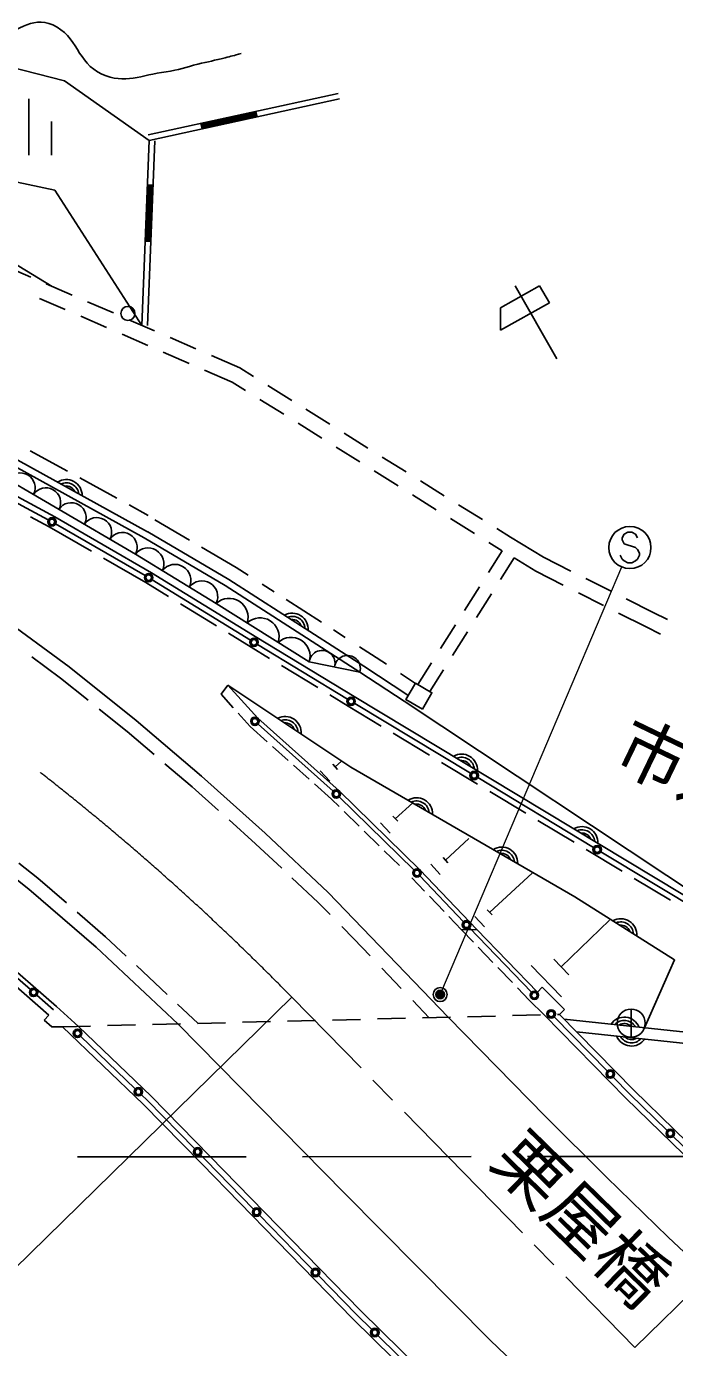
# Model space of a CAD drawing. Units: millimetres, scale not verified. Extents: x 40000 to 680000, y 20000 to 380000.
# Drawn here: x 429940 to 452983, y 276061 to 323051 of the extents above; entities that cross this region are included whole.
import ezdxf
from ezdxf.enums import TextEntityAlignment as Align

# ---------------------------------------------------------------- set-up
doc = ezdxf.new("R2010")
doc.units = ezdxf.units.MM
doc.header["$LTSCALE"] = 1000
doc.header["$PDMODE"] = 32
doc.header["$PDSIZE"] = 500
doc.linetypes.add('CHAIN', pattern=[18.5, 12, -1.5, 3.5, -1.5])
for name, color, linetype, lineweight in [('M-BGD', 7, 'Continuous', 25), ('M-BMK', 2, 'CHAIN', 13), ('M-STR-HTXT', 7, 'Continuous', 13), ('M-STR-STR1', 1, 'Continuous', 25), ('M-STR-STRC', 7, 'Continuous', 25)]:
    doc.layers.add(name, color=color, linetype=linetype, lineweight=lineweight)
doc.layers.add('M-BMK-HTXT', color=7, linetype='Continuous')
doc.styles.add('ＭＳ ゴシック', font='')
doc.styles.get('ＭＳ ゴシック').set_extended_font_data('MS Gothic')

msp = doc.modelspace()

# ---------------------------------------------------------------- linework, layer by layer
at = {"layer": 'M-BGD'}
for p, q in [((441027, 320671), (434266, 319190)), ((441070, 320475), (434309, 318995)), ((430027, 320473), (430027, 318473)), ((438140, 319834), (438097, 320029)), ((430827, 319673), (430827, 318473)), ((436143, 319601), (436186, 319406)), ((438105, 319990), (436152, 319562)), ((438114, 319951), (436160, 319523)), ((438122, 319912), (436169, 319484)), ((438131, 319873), (436177, 319445)), ((434042, 312419), (434309, 318995)), ((434242, 312411), (434509, 318987)), ((434204, 315415), (434285, 317413)), ((434244, 315413), (434325, 317412)), ((434445, 317407), (434245, 317415)), ((434284, 315412), (434365, 317410)), ((434324, 315410), (434405, 317408)), ((434164, 315417), (434364, 315408)), ((429089, 314571), (430095, 314134)), ((430645, 313895), (431562, 313497)), ((446799, 313045), (448186, 313825)), ((448793, 311225), (447319, 313825)), ((448186, 313825), (448533, 313219)), ((430403, 313379), (431320, 312980)), ((432112, 313258), (433030, 312859)), ((448533, 313219), (446798, 312242)), ((446798, 312242), (446799, 313045)), ((431870, 312741), (432787, 312343)), ((433580, 312620), (434497, 312221)), ((433338, 312104), (434255, 311705)), ((435047, 311982), (435964, 311584)), ((434805, 311466), (435722, 311067)), ((436515, 311344), (437521, 310907)), ((436272, 310828), (437254, 310401)), ((437521, 310907), (438014, 310599)), ((437254, 310401), (437729, 310104)), ((438522, 310281), (439370, 309751)), ((438238, 309786), (439086, 309256)), ((439879, 309432), (440727, 308902)), ((439595, 308938), (440442, 308408)), ((441235, 308584), (442083, 308054)), ((430716, 305500), (425688, 308213)), ((430078, 307953), (431394, 307233)), ((440951, 308089), (441799, 307559)), ((442592, 307735), (443440, 307205)), ((431833, 306992), (433148, 306272)), ((442308, 307241), (443156, 306711)), ((443948, 306887), (444796, 306357)), ((443664, 306393), (444512, 305862)), ((433587, 306032), (434272, 305656)), ((445305, 306039), (446153, 305508)), ((430088, 305612), (430751, 305254)), ((434502, 305503), (435734, 304783)), ((445021, 305544), (445869, 305014)), ((430751, 305254), (432251, 304388)), ((434157, 303519), (430978, 305354)), ((446662, 305190), (447155, 304882)), ((436166, 304531), (437398, 303810)), ((446377, 304696), (446852, 304399)), ((447155, 304882), (448326, 304168)), ((432684, 304138), (434185, 303272)), ((446852, 304399), (446367, 303629)), ((447286, 304148), (446800, 303378)), ((447286, 304148), (448046, 303671)), ((448326, 304168), (449295, 303680)), ((437398, 303810), (437822, 303538)), ((448046, 303671), (449027, 303176)), ((434185, 303272), (434990, 302778)), ((437903, 301225), (434415, 303366)), ((438326, 303213), (438750, 302940)), ((446047, 303121), (445513, 302275)), ((449831, 303409), (450724, 302959)), ((439170, 302669), (440431, 301857)), ((446480, 302870), (445946, 302024)), ((449563, 302906), (450456, 302456)), ((451259, 302689), (452228, 302201)), ((435416, 302516), (436695, 301732)), ((450992, 302186), (451973, 301691)), ((452228, 302201), (452727, 301953)), ((445193, 301768), (444660, 300922)), ((451973, 301691), (452482, 301438)), ((437121, 301470), (437926, 300976)), ((440851, 301586), (441275, 301313)), ((445626, 301517), (445093, 300671)), ((437926, 300976), (438585, 300575)), ((441355, 299124), (438159, 301068)), ((441779, 300988), (442203, 300715)), ((431151, 299875), (430129, 300625)), ((439012, 300315), (440294, 299535)), ((442203, 300715), (442739, 300364)), ((444340, 300414), (443854, 299644)), ((432139, 299082), (431151, 299875)), ((443241, 300036), (443778, 299685)), ((444773, 300163), (444287, 299393)), ((436861, 299299), (437097, 299616)), ((437097, 299616), (438162, 298448)), ((441475, 296708), (437097, 299616)), ((437295, 298817), (436861, 299299)), ((440721, 299276), (441380, 298875)), ((441380, 298875), (442556, 298166)), ((445730, 296486), (441612, 298969)), ((458072, 289287), (443367, 299057)), ((433517, 297975), (432529, 298769)), ((437896, 298149), (437462, 298631)), ((434485, 297152), (433517, 297975)), ((438502, 297608), (437896, 298149)), ((440844, 295851), (438174, 298236)), ((442984, 297908), (444269, 297134)), ((439247, 296942), (438688, 297442)), ((435834, 296005), (434866, 296828)), ((439993, 296276), (439434, 296776)), ((440726, 296205), (440388, 296573)), ((440999, 296625), (440830, 296809)), ((440914, 296717), (441136, 296920)), ((449441, 292097), (441475, 296708)), ((444698, 296876), (445982, 296102)), ((440785, 295569), (440180, 296110)), ((450104, 293848), (445986, 296331)), ((436774, 295161), (435834, 296005)), ((443718, 293048), (441063, 295646)), ((446411, 295844), (447696, 295070)), ((441055, 295305), (440785, 295569)), ((441770, 294605), (441234, 295130)), ((443055, 294871), (443672, 295437)), ((438086, 293983), (437146, 294827)), ((442867, 294359), (442529, 294727)), ((443139, 294779), (442970, 294963)), ((448124, 294812), (449409, 294038)), ((442484, 293906), (441948, 294430)), ((444840, 293398), (445673, 294162)), ((439017, 293111), (438086, 293983)), ((443199, 293206), (442663, 293731)), ((449837, 293780), (451122, 293006)), ((456667, 289892), (450361, 293693)), ((430346, 292751), (429672, 293285)), ((444652, 292886), (444314, 293254)), ((444924, 293305), (444755, 293490)), ((431362, 291875), (430346, 292751)), ((440312, 291896), (439381, 292768)), ((444095, 292298), (443647, 292767)), ((445483, 291205), (443929, 292834)), ((446411, 291542), (447924, 292931)), ((451550, 292748), (452835, 291974)), ((440736, 291462), (440312, 291896)), ((444786, 291574), (444268, 292117)), ((432756, 290673), (431741, 291549)), ((445406, 290924), (444958, 291393)), ((446223, 291030), (445885, 291398)), ((446495, 291450), (446326, 291634)), ((441581, 290600), (441156, 291033)), ((445406, 290924), (445949, 290936)), ((445832, 290481), (445406, 290924)), ((447895, 288700), (445691, 290988)), ((448107, 288696), (445949, 290936)), ((448955, 289598), (450672, 291258)), ((427708, 290526), (430740, 287888)), ((428302, 290540), (431003, 288190)), ((433489, 289986), (432756, 290673)), ((442161, 289992), (441581, 290600)), ((446526, 289761), (446005, 290301)), ((434948, 288619), (433853, 289645)), ((443265, 288835), (442575, 289558)), ((447219, 289041), (446699, 289581)), ((448968, 288531), (447888, 289648)), ((449225, 289319), (448685, 289878)), ((447819, 288418), (447393, 288861)), ((448107, 288696), (448277, 288879)), ((448277, 288879), (449073, 288087)), ((436045, 287591), (435313, 288277)), ((444260, 287793), (443680, 288401)), ((448346, 287893), (447819, 288418)), ((449073, 288087), (448894, 287907)), ((451439, 288099), (451439, 287099)), ((430568, 287707), (430740, 287888)), ((430568, 287707), (430840, 287463)), ((460353, 286520), (449052, 287747)), ((430840, 287463), (431223, 287472)), ((449495, 287296), (460310, 286122)), ((437752, 282845), (431752, 282839)), ((445752, 282852), (439752, 282847)), ((453752, 282860), (447752, 282854))]:
    msp.add_line(p, q, dxfattribs=at)
for points in [[(458072, 289287), (441587, 299217), (438135, 301317), (434389, 303616), (430946, 305603), (425648, 308461), (422024, 310258), (418420, 311979), (414728, 313541), (411014, 315099), (407289, 316513), (404324, 317504), (399718, 318776), (395739, 319766), (391555, 320555), (387024, 321256), (383059, 321707)], [(415852, 320638), (422351, 319906), (425493, 320133), (427208, 320721), (428826, 321740), (431290, 321111), (434309, 318995)], [(415852, 320638), (421775, 318503), (425468, 317085), (430852, 313805)], [(434042, 312419), (430947, 317222), (427540, 317955)], [(403433, 314733), (405669, 313995), (407969, 313167), (410241, 312271), (413045, 311083), (415829, 309799), (418548, 308429), (421238, 306984), (423358, 305753), (425947, 304131), (428991, 302081), (431456, 300272), (433836, 298360), (436163, 296381), (438424, 294352), (440663, 292251), (444935, 287810)], [(414453, 314305), (416583, 313529), (421499, 311425), (424339, 310039), (428606, 307905), (434124, 304856)], [(443504, 299266), (441930, 300296), (437137, 303384), (434250, 305072), (434245, 305075), (428722, 308126), (424451, 310262), (424448, 310263), (421603, 311652), (416681, 313759)], [(433815, 304284), (428373, 307462), (424115, 309591)], [(435325, 287580), (432422, 290301), (430028, 292366), (426739, 294972), (423774, 297068), (420140, 299399), (415962, 301796), (412620, 303497), (409281, 305010), (404181, 307021), (401259, 307941)], [(434124, 304856), (437006, 303171), (441794, 300086), (443367, 299057)], [(441794, 300086), (439993, 300449), (436690, 302528), (433815, 304284)], [(438162, 298448), (441059, 295861), (443932, 293048), (445947, 290936)], [(451919, 287435), (452986, 289850), (449441, 292097)], [(431003, 288190), (431786, 287486), (434374, 284999), (436458, 282871), (441818, 277377), (446174, 273089), (448677, 270785)], [(444934, 287810), (448387, 284295), (450568, 282119), (452761, 279986), (454091, 278727), (455465, 277484), (456848, 276273), (458243, 275098), (459670, 273945), (461155, 272819), (462640, 271755), (464175, 270717), (466264, 269418), (467754, 268580), (469148, 267872)], [(473366, 268736), (471941, 269331), (470117, 270179), (468325, 271133), (466616, 272138), (464924, 273225), (463268, 274385), (461683, 275557), (460103, 276827), (458569, 278093), (457073, 279400), (455577, 280749), (454126, 282133), (451256, 284936), (448346, 287893)], [(435325, 287580), (441249, 281548), (446429, 276325), (448632, 274218), (450880, 272155), (453680, 269756), (455514, 268262)]]:
    msp.add_lwpolyline(points, dxfattribs=at)
msp.add_lwpolyline([(444017, 298768), (443433, 299108), (443772, 299692), (444356, 299353)], close=True, dxfattribs=at)
for centre, radius in [((433549, 312842), 250), ((433549, 312842), 250), ((430848, 305429), 150), ((430848, 305429), 120), ((430848, 305429), 100), ((430848, 305429), 100), ((430848, 305429), 100), ((430848, 305429), 100), ((434287, 303444), 150), ((434287, 303444), 120), ((434287, 303444), 100), ((434287, 303444), 100), ((434287, 303444), 100), ((434287, 303444), 100), ((438031, 301146), 150), ((438031, 301146), 120), ((438031, 301146), 100), ((438031, 301146), 100), ((438031, 301146), 100), ((438031, 301146), 100), ((441483, 299046), 150), ((441483, 299046), 120), ((441483, 299046), 100), ((441483, 299046), 100), ((441483, 299046), 100), ((441483, 299046), 100), ((438062, 298336), 150), ((438062, 298336), 120), ((438062, 298336), 100), ((438062, 298336), 100), ((438062, 298336), 100), ((438062, 298336), 100), ((445858, 296408), 150), ((445858, 296408), 120), ((445858, 296408), 100), ((445858, 296408), 100), ((445858, 296408), 100), ((445858, 296408), 100), ((440956, 295751), 150), ((440956, 295751), 120), ((440956, 295751), 100), ((440956, 295751), 100), ((440956, 295751), 100), ((440956, 295751), 100), ((450233, 293771), 150), ((450233, 293771), 120), ((450233, 293771), 100), ((450233, 293771), 100), ((450233, 293771), 100), ((450233, 293771), 100), ((443825, 292943), 150), ((443825, 292943), 120), ((443825, 292943), 100), ((443825, 292943), 100), ((443825, 292943), 100), ((443825, 292943), 100), ((445587, 291097), 150), ((445587, 291097), 120), ((445587, 291097), 100), ((445587, 291097), 100), ((445587, 291097), 100), ((445587, 291097), 100), ((447999, 288592), 150), ((447999, 288592), 120), ((447999, 288592), 100), ((447999, 288592), 100), ((447999, 288592), 100), ((447999, 288592), 100), ((451439, 287599), 500)]:
    msp.add_circle(centre, radius, dxfattribs=at)
for centre, radius, start, end in [((429721, 306645), 526, 332.5351, 146.9053), ((431354, 306367), 567, 359.1496, 123.0047), ((430628, 306116), 526, 332.5351, 146.9053), ((431354, 306367), 453, 7.109, 115.0453), ((431354, 306367), 340, 22.7344, 99.4199), ((431535, 305586), 526, 332.5351, 146.9053), ((432442, 305057), 526, 332.5351, 146.9053), ((433349, 304527), 526, 332.5351, 146.9053), ((434261, 303936), 565, 335.2054, 141.9581), ((435219, 303351), 565, 335.2054, 141.9581), ((436177, 302765), 565, 335.2054, 141.9581), ((437148, 302035), 673, 342.7228, 132.9068), ((439389, 301616), 567, 355.2808, 119.1359), ((438250, 301342), 673, 342.7228, 132.9068), ((439389, 301616), 453, 3.2402, 111.1765), ((439389, 301616), 340, 18.8656, 95.5511), ((439351, 300649), 673, 342.7228, 132.9068), ((440451, 300397), 461, 343.729, 173.4572), ((441352, 300215), 461, 343.729, 173.4572), ((439139, 297940), 567, 354.486, 118.341), ((439139, 297940), 453, 2.4454, 110.3816), ((439139, 297940), 340, 18.0708, 94.7563), ((445409, 296603), 567, 357.0084, 120.8634), ((445409, 296603), 453, 4.9678, 112.904), ((445409, 296603), 340, 20.5932, 97.2787), ((443810, 295049), 567, 358.008, 121.863), ((443810, 295049), 453, 5.9674, 113.9036), ((443810, 295049), 340, 21.5927, 98.2782), ((449692, 294023), 567, 357.0084, 120.8634), ((449692, 294023), 453, 4.9678, 112.904), ((449692, 294023), 340, 20.5932, 97.2787), ((446839, 293295), 567, 358.008, 121.863), ((446839, 293295), 453, 5.9674, 113.9036), ((446839, 293295), 340, 21.5927, 98.2782), ((451071, 290748), 567, 355.7043, 119.5593), ((451071, 290748), 453, 3.6637, 111.5999), ((451071, 290748), 340, 19.2891, 95.9746), ((451194, 287246), 567, 21.8759, 145.7309), ((451194, 287246), 453, 29.8353, 137.7715), ((451194, 287246), 340, 45.4607, 122.1462), ((451452, 287352), 567, 201.8759, 325.7309), ((451452, 287352), 453, 209.8353, 317.7715), ((451452, 287352), 340, 225.4607, 302.1462)]:
    msp.add_arc(centre, radius, start, end, dxfattribs=at)
msp.add_open_spline([(437574, 322088), (437299, 322013), (437226, 321994), (437003, 321937), (436626, 321841), (436412, 321798), (436034, 321709), (435594, 321605), (435357, 321498), (434908, 321440), (434022, 321325), (433435, 320981), (432622, 321352), (431743, 321754), (431758, 322712), (430875, 323106), (430097, 323454), (429583, 322785), (428741, 322650), (428595, 322627), (428510, 322647), (428364, 322621), (427688, 322503), (427323, 322369), (426651, 322233), (426033, 322108), (425680, 322072), (425054, 322004), (423990, 321888), (423389, 321875), (422319, 321850), (421800, 321839), (421507, 321833), (420991, 321891), (420313, 321967), (419945, 322088), (419276, 322224), (417768, 322530), (416947, 322824), (415425, 323050), (414758, 323149), (414377, 323141), (413703, 323180), (413523, 323190), (413422, 323195), (413242, 323199), (412765, 323208), (412495, 323154), (412020, 323204), (411363, 323274), (411002, 323365), (410349, 323461), (409232, 323626), (408604, 323697), (407486, 323849), (404340, 324276), (402575, 324498), (399432, 324945), (397227, 325259), (396002, 325501), (393797, 325809), (391146, 326179), (389663, 326418), (386998, 326659), (382471, 327068), (380846, 326945), (375363, 326838)], degree=3, knots=[0, 0, 0, 0, 1, 1, 1, 2, 2, 2, 3, 3, 3, 4, 4, 4, 5, 5, 5, 6, 6, 6, 7, 7, 7, 8, 8, 8, 9, 9, 9, 10, 10, 10, 11, 11, 11, 12, 12, 12, 13, 13, 13, 14, 14, 14, 15, 15, 15, 16, 16, 16, 17, 17, 17, 18, 18, 18, 19, 19, 19, 20, 20, 20, 21, 21, 21, 22, 22, 22, 22], dxfattribs=at)
at = {"layer": 'M-BMK'}
for p, q in [((441837, 286006), (439376, 288520)), ((442956, 284863), (442257, 285577)), ((447573, 280146), (443376, 284434)), ((448692, 279003), (447993, 279718)), ((451573, 276061), (449112, 278574))]:
    msp.add_line(p, q, dxfattribs=at)
msp.add_arc((375062, 225562), 90000, 44.38951, 89.45933, dxfattribs=at)
at = {"layer": 'M-STR-HTXT'}
for p, q in [((444708, 288755), (451103, 303826)), ((451573, 276061), (473253, 297284)), ((439376, 288520), (421511, 271031))]:
    msp.add_line(p, q, dxfattribs=at)
at = {"layer": 'M-STR-STR1'}
for p, q in [((436022, 287590), (437022, 287615)), ((437621, 287630), (438621, 287654)), ((439221, 287669), (440221, 287693)), ((440821, 287708), (441820, 287733)), ((442420, 287748), (443420, 287772)), ((444020, 287787), (445019, 287812)), ((445619, 287826), (446619, 287851)), ((447219, 287866), (448218, 287890)), ((448699, 287820), (450593, 285895)), ((448818, 287905), (448894, 287907)), ((431223, 287472), (432223, 287497)), ((431864, 287134), (433811, 285263)), ((432823, 287511), (433823, 287536)), ((434422, 287551), (435422, 287575)), ((450803, 285681), (451397, 285078)), ((434027, 285055), (434233, 284857)), ((434233, 284857), (435922, 283132)), ((451397, 285078), (452723, 283783)), ((452937, 283573), (454265, 282277)), ((436132, 282918), (436315, 282731)), ((436315, 282731), (438018, 280986)), ((438227, 280771), (439889, 279068)), ((439889, 279068), (440113, 278838)), ((440322, 278623), (441676, 277236)), ((441676, 277236), (442219, 276702)), ((442433, 276491), (443856, 275090))]:
    msp.add_line(p, q, dxfattribs=at)
for points in [[(448894, 287907), (451538, 285220), (454403, 282420), (455849, 281043), (457339, 279699), (458828, 278398), (460356, 277137), (461927, 275874), (463502, 274710), (465147, 273557), (466826, 272479), (468520, 271482), (470295, 270538), (472102, 269697), (474345, 268760)], [(431223, 287472), (434093, 284715), (436172, 282591), (441534, 277095), (445899, 272799), (448406, 270490)]]:
    msp.add_lwpolyline(points, dxfattribs=at)
for centre, radius in [((448594, 287927), 150), ((448594, 287927), 120), ((448594, 287927), 100), ((448594, 287927), 100), ((448594, 287927), 100), ((448594, 287927), 100), ((431756, 287238), 150), ((431756, 287238), 120), ((431756, 287238), 100), ((431756, 287238), 100), ((431756, 287238), 100), ((431756, 287238), 100), ((450698, 285788), 150), ((450698, 285788), 120), ((450698, 285788), 100), ((450698, 285788), 100), ((450698, 285788), 100), ((450698, 285788), 100), ((433919, 285159), 150), ((433919, 285159), 120), ((433919, 285159), 100), ((433919, 285159), 100), ((433919, 285159), 100), ((433919, 285159), 100), ((452830, 283678), 150), ((452830, 283678), 120), ((452830, 283678), 100), ((452830, 283678), 100), ((452830, 283678), 100), ((452830, 283678), 100), ((436027, 283025), 150), ((436027, 283025), 120), ((436027, 283025), 100), ((436027, 283025), 100), ((436027, 283025), 100), ((436027, 283025), 100), ((438123, 280878), 150), ((438123, 280878), 120), ((438123, 280878), 100), ((438123, 280878), 100), ((438123, 280878), 100), ((438123, 280878), 100), ((440218, 278731), 150), ((440218, 278731), 120), ((440218, 278731), 100), ((440218, 278731), 100), ((440218, 278731), 100), ((440218, 278731), 100), ((442326, 276596), 150), ((442326, 276596), 120), ((442326, 276596), 100), ((442326, 276596), 100), ((442326, 276596), 100), ((442326, 276596), 100)]:
    msp.add_circle(centre, radius, dxfattribs=at)
at = {"layer": 'M-STR-STRC'}
for p, q in [((451190, 304992), (451122, 304856)), ((451327, 305061), (451190, 304992)), ((451463, 305061), (451327, 305061)), ((451599, 304992), (451463, 305061)), ((451668, 304856), (451599, 304992)), ((451122, 304856), (451122, 304788)), ((451122, 304788), (451190, 304651)), ((451190, 304651), (451599, 304515)), ((451599, 304515), (451668, 304447)), ((451122, 304106), (451054, 304242)), ((451190, 304038), (451122, 304106)), ((451327, 303970), (451190, 304038)), ((451599, 304038), (451463, 303970)), ((451668, 304106), (451599, 304038)), ((451668, 304447), (451736, 304311)), ((451736, 304242), (451668, 304106)), ((451736, 304311), (451736, 304242)), ((451463, 303970), (451327, 303970)), ((427872, 290715), (430081, 288793)), ((430307, 288596), (430904, 288077))]:
    msp.add_line(p, q, dxfattribs=at)
for centre, radius in [((451395, 304515), 750), ((430194, 288695), 150), ((430194, 288695), 120), ((430194, 288695), 100), ((430194, 288695), 100), ((430194, 288695), 100), ((430194, 288695), 100), ((444649, 288617), 150), ((444649, 288617), 120), ((444649, 288617), 90), ((444649, 288617), 60), ((444649, 288617), 30), ((444649, 288617), 20)]:
    msp.add_circle(centre, radius, dxfattribs=at)
msp.add_point((444649, 288617), dxfattribs=at)

# ---------------------------------------------------------------- texts
at = {"layer": 'M-BMK-HTXT', "style": 'ＭＳ ゴシック'}
for s, rotation, p in [('市道坂田線', 334.275, (450466, 296354)), ('栗屋橋', 315.612, (445969, 282210))]:
    msp.add_text(s, height=1833, rotation=rotation, dxfattribs=at).set_placement(p, align=Align.BOTTOM_LEFT)

doc.saveas('drawing.dxf')
